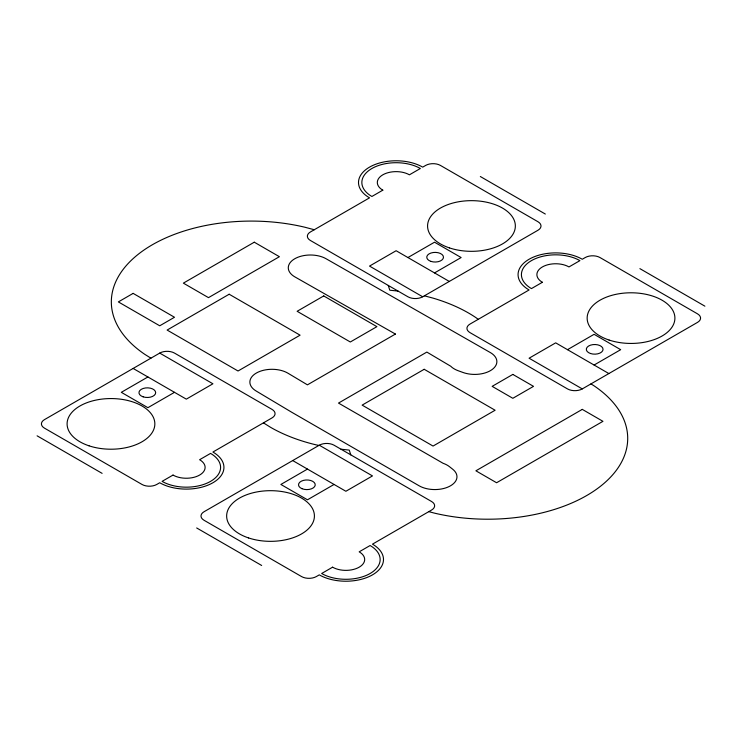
<?xml version="1.0" encoding="UTF-8"?>
<svg xmlns="http://www.w3.org/2000/svg" width="742" height="742" viewBox="0 0 742 742"><rect width="100%" height="100%" fill="white"/><g stroke="black" fill="none" stroke-linecap="round" stroke-linejoin="round"><path stroke-width="1.11" d="M159.725 353.09L44.483 419.62A10.444 6.029 0 0 0 44.483 428.153L142 484.452A10.444 6.029 0 0 0 156.775 484.452L159.725 482.745A37.61 21.713 0 0 0 212.917 482.745A37.61 21.713 0 0 0 212.917 452.036L272.008 417.913A10.444 6.029 0 0 0 272.008 409.38L174.5 353.09A10.444 6.029 0 0 0 159.725 353.09L212.917 383.79L186.316 399.15L133.133 368.44M147.908 376.973L121.317 392.323L147.908 407.683L174.5 392.323M407.933 257.548L434.534 242.198L461.125 257.548L434.534 272.908M422.708 296.791L537.95 230.261A10.444 6.029 0 0 0 537.95 221.728L440.442 165.429A10.444 6.029 0 0 0 425.667 165.429L422.708 167.135A37.61 21.713 0 0 0 369.525 167.135A37.61 21.713 0 0 0 369.525 197.845L310.425 231.958A10.444 6.029 0 0 0 310.425 240.491L407.933 296.791A10.444 6.029 0 0 0 422.708 296.791L369.525 266.081L396.117 250.731L449.3 281.441M319.292 445.209L204.05 511.739A10.444 6.029 0 0 0 204.05 520.272L301.558 576.571A10.444 6.029 0 0 0 316.333 576.571L319.292 574.864A37.61 21.713 0 0 0 372.475 574.864A37.61 21.713 0 0 0 372.475 544.155L431.575 510.042A10.444 6.029 0 0 0 431.575 501.509L334.067 445.209A10.444 6.029 0 0 0 319.292 445.209L372.475 475.919L345.883 491.269L292.7 460.559M307.466 469.092L280.875 484.452L307.466 499.802L334.067 484.452M567.5 349.677L594.092 334.317L620.683 349.677L594.092 365.027M582.275 388.91L697.517 322.38A10.444 6.029 0 0 0 697.517 313.847L600 257.548A10.444 6.029 0 0 0 585.225 257.548L582.275 259.255A37.61 21.713 0 0 0 529.083 259.255A37.61 21.713 0 0 0 529.083 289.964L469.992 324.087A10.444 6.029 0 0 0 469.992 332.62L567.5 388.91A10.444 6.029 0 0 0 582.275 388.91L529.083 358.21L555.684 342.85L608.867 373.56M398.046 291.077L389.791 290.205L388.279 285.438M340.995 449.216L349.259 450.088L350.771 454.855M318.884 445.441L315.953 444.82A139.988 80.822 0 0 1 270.533 427.299L263.438 422.866M314.283 229.732L304.897 227.238A139.988 80.822 0 0 0 138.077 254.404A139.988 80.822 0 0 0 144.875 354.398L150.923 358.173M424.387 295.817L433.078 298.136A139.988 80.822 0 0 1 475.974 317.659L478.247 319.32M428.802 511.637L434.144 513.056A139.988 80.822 0 0 0 600.974 485.889A139.988 80.822 0 0 0 594.166 385.896L590.966 383.892M480.334 176.522L545.333 214.048M639.892 268.641L704.9 306.177M37.1 435.823L102.108 473.359M196.667 527.952L261.666 565.478M133.133 293.378L118.358 301.911L159.725 325.794L174.5 317.261L133.133 293.378M254.283 242.198L183.367 283.138L208.483 297.644L279.4 256.704L254.283 242.198M382.816 190.165L371.89 196.482A34.262 19.784 0 0 1 371.89 168.499A34.262 19.784 0 0 1 420.343 168.499L409.417 174.815A18.8 10.861 0 0 0 382.816 174.815A18.8 10.861 0 0 0 382.816 190.165M229.167 294.231L167.117 330.06L238.034 371L300.083 335.171L229.167 294.231M323.725 295.937L297.125 311.288L350.317 341.997L376.908 326.647L323.725 295.937M395.412 334.058L307.438 384.848L287.933 373.198A22.149 12.79 0 0 0 256.621 372.892A22.149 12.79 0 0 0 256.092 390.978L291.513 412.125L419.165 485.824A22.149 12.79 0 0 0 449.225 486.492A22.149 12.79 0 0 0 452.713 469.241L449.466 466.672A22.149 12.79 0 0 0 443.104 463.296L338.5 403.082L426.845 352.079L450.746 366.242A22.149 12.79 0 0 0 458.194 370.731L462.915 372.447A22.149 12.79 0 0 0 492.029 369.609A22.149 12.79 0 0 0 490.379 352.589L325.97 258.68A22.149 12.79 0 0 0 294.648 258.819A22.149 12.79 0 0 0 294.88 276.896L395.412 334.058M173.025 475.066L162.09 481.373A34.262 19.784 0 0 0 210.552 481.373A34.262 19.784 0 0 0 210.552 453.399L199.617 459.715A18.8 10.861 0 0 1 199.617 475.066A18.8 10.861 0 0 1 173.025 475.066M542.383 282.285L531.448 288.601A34.262 19.784 0 0 1 531.448 260.627A34.262 19.784 0 0 1 579.91 260.627L568.975 266.935A18.8 10.861 0 0 0 542.383 266.935A18.8 10.861 0 0 0 542.383 282.285M424.192 369.293L362.133 405.123L433.05 446.063L495.109 410.233L424.192 369.293M512.833 374.413L492.15 386.35L512.833 398.296L533.517 386.35L512.833 374.413M582.275 409.38L475.9 470.799L496.583 482.745L602.958 421.326L582.275 409.38M332.583 567.185L321.657 573.501A34.262 19.784 0 0 0 370.11 573.501A34.262 19.784 0 0 0 370.11 545.518L359.184 551.835A18.8 10.861 0 0 1 359.184 567.185A18.8 10.861 0 0 1 332.583 567.185M302.013 488.709A8.357 4.823 0 0 0 315.192 485.259A8.357 4.823 0 0 0 303.432 480.389A8.357 4.823 0 0 0 302.013 488.709M248.598 537.95A43.88 25.33 0 0 0 314.413 516.005A43.88 25.33 0 0 0 248.598 494.07A43.88 25.33 0 0 0 248.598 537.95M143.141 396.84A8.357 4.823 0 0 0 155.672 392.666A8.357 4.823 0 0 0 143.141 388.483A8.357 4.823 0 0 0 143.141 396.84M89.031 445.821A43.88 25.33 0 0 0 154.846 423.886A43.88 25.33 0 0 0 89.031 401.951A43.88 25.33 0 0 0 89.031 445.821M590.502 353.517A8.357 4.823 0 0 0 603.042 349.334A8.357 4.823 0 0 0 590.502 345.16A8.357 4.823 0 0 0 590.502 353.517M609.089 340.049A43.88 25.33 0 0 0 674.905 318.114A43.88 25.33 0 0 0 609.089 296.179A43.88 25.33 0 0 0 609.089 340.049M430.944 261.388A8.357 4.823 0 0 0 443.475 257.214A8.357 4.823 0 0 0 430.944 253.031A8.357 4.823 0 0 0 430.944 261.388M449.522 247.93A43.88 25.33 0 0 0 515.347 225.995A43.88 25.33 0 0 0 449.522 204.05A43.88 25.33 0 0 0 449.522 247.93"/></g></svg>
